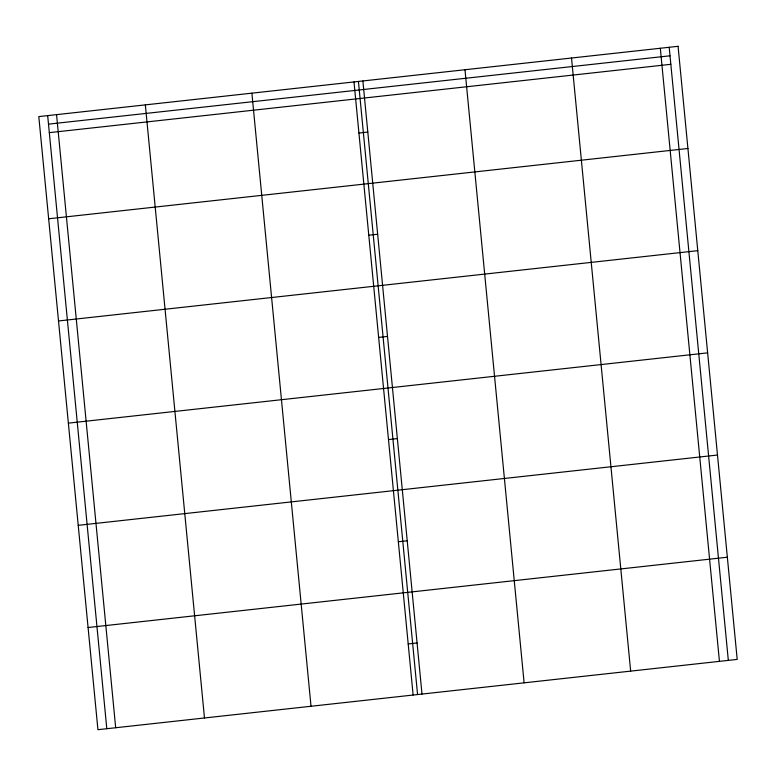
<?xml version="1.0" encoding="UTF-8"?>
<svg xmlns="http://www.w3.org/2000/svg" width="776" height="776" viewBox="0 0 776 776"><rect width="100%" height="100%" fill="white"/><g stroke="black" fill="none" stroke-linecap="round" stroke-linejoin="round"><path stroke-width="1.16" d="M48.5 124.141L670.018 55.794M49.325 132.648L670.833 64.311M358.919 133.036L367.805 132.056M48.655 218.784L687.924 148.488M368.775 235.215L377.66 234.236M58.51 320.963L697.779 250.667M378.63 337.395L387.515 336.425M68.366 423.143L707.634 352.857M388.485 439.575L397.37 438.605M78.221 525.333L717.49 455.037M398.34 541.764L407.225 540.785M88.076 627.512L727.345 557.216M408.195 643.944L417.081 642.965M669.193 47.278L728.325 660.376M660.318 48.258L719.439 661.356M571.524 58.025L630.655 671.114M464.979 69.733L524.11 682.832M362.877 80.966L421.998 694.064M358.434 81.451L417.566 694.549M354.001 81.936L413.123 695.034M251.89 93.168L311.021 706.267M145.345 104.886L204.476 717.975M56.561 114.644L115.682 727.742M47.675 115.624L106.807 728.722M678.069 46.308L38.8 116.594L97.931 729.692L737.2 659.406L678.069 46.308"/></g></svg>
